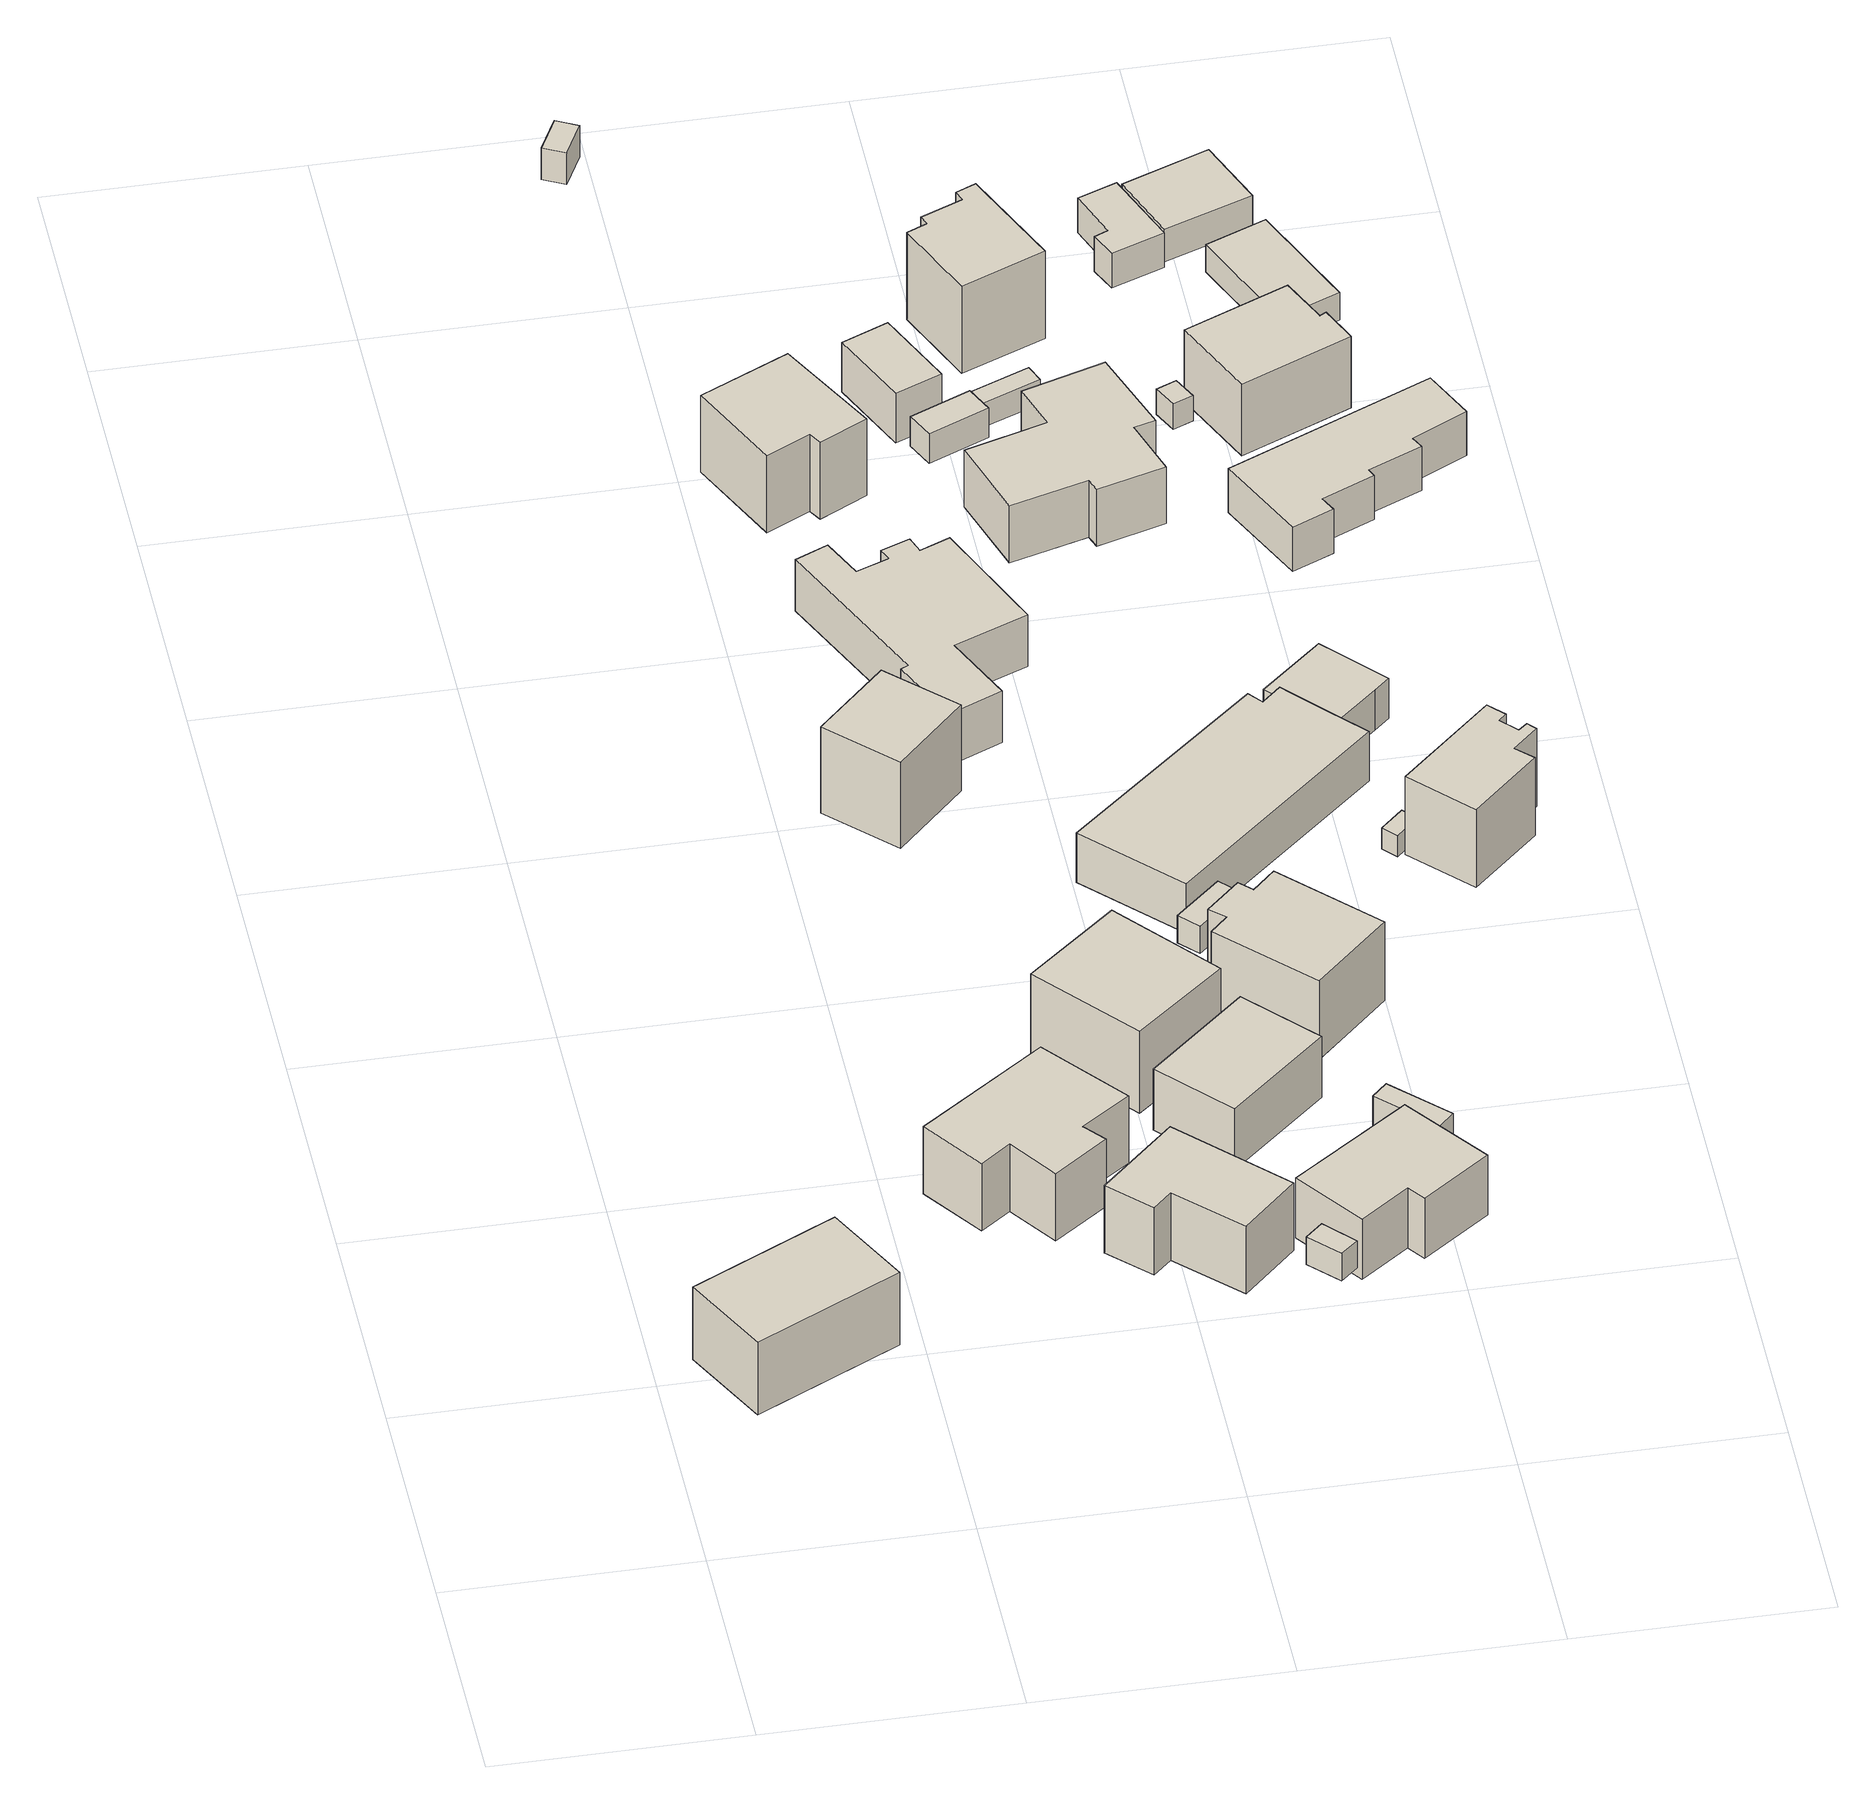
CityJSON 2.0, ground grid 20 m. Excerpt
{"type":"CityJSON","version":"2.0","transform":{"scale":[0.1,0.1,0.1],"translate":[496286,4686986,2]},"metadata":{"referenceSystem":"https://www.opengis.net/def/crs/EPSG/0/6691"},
"CityObjects":{
"building1":{"type":"Building","attributes":{"usage":"411","yearOfConstruction":1996,"measuredHeight":8.5,"storeysAboveGround":1,"storeysBelowGround":9999,"BuildingDetailAttribute.siteArea":225,"BuildingDetailAttribute.totalFloorArea":83,"BuildingDetailAttribute.buildingFootprintArea":83,"BuildingDetailAttribute.buildingRoofEdgeArea":102,"BuildingDetailAttribute.buildingStructureOrgType":"1","BuildingDetailAttribute.fireproofStructureType":"1003","BuildingDetailAttribute.urbanPlanType":"21","BuildingDetailAttribute.areaClassificationType":"22","BuildingDetailAttribute.districtsAndZonesType":"5","BuildingDetailAttribute.landUseType":"261","BuildingDetailAttribute.buildingCoverageRate":37,"BuildingDetailAttribute.floorAreaRate":37,"BuildingDetailAttribute.specifiedBuildingCoverageRate":60,"BuildingDetailAttribute.specifiedFloorAreaRate":200,"BuildingDetailAttribute.surveyYear":2018,"LandSlideRiskAttribute.description":"1","LandSlideRiskAttribute.areaType":"1","BuildingIDAttribute.prefecture":"01","BuildingIDAttribute.city":"01205","RealEstateIDAttribute.realEstateIDOfBuilding":"4302001106729-0000","RealEstateIDAttribute.numberOfRealEstateIDOfLand":1,"RealEstateIDAttribute.realEstateIDOfLand":"4302001104382-0000","RealEstateIDAttribute.matchingScore":97},"geometry":[{"type":"Solid","lod":"1","boundaries":[[[[0,1,2,3]],[[2,4,5,3]],[[1,6,4,2]],[[0,7,6,1]],[[3,5,7,0]],[[4,6,7,5]]]]}]},
"building2":{"type":"Building","attributes":{"usage":"411","yearOfConstruction":1963,"measuredHeight":7.9,"storeysAboveGround":2,"storeysBelowGround":9999,"BuildingDetailAttribute.siteArea":407,"BuildingDetailAttribute.totalFloorArea":209,"BuildingDetailAttribute.buildingFootprintArea":113,"BuildingDetailAttribute.buildingRoofEdgeArea":111,"BuildingDetailAttribute.buildingStructureOrgType":"1","BuildingDetailAttribute.fireproofStructureType":"1003","BuildingDetailAttribute.urbanPlanType":"21","BuildingDetailAttribute.areaClassificationType":"22","BuildingDetailAttribute.districtsAndZonesType":"5","BuildingDetailAttribute.landUseType":"261","BuildingDetailAttribute.buildingCoverageRate":28,"BuildingDetailAttribute.floorAreaRate":51,"BuildingDetailAttribute.specifiedBuildingCoverageRate":60,"BuildingDetailAttribute.specifiedFloorAreaRate":200,"BuildingDetailAttribute.surveyYear":2018,"TsunamiRiskAttribute.description":"1","TsunamiRiskAttribute.rank":"1","TsunamiRiskAttribute.depth":0.13,"LandSlideRiskAttribute.description":"1","LandSlideRiskAttribute.areaType":"2","BuildingIDAttribute.prefecture":"01","BuildingIDAttribute.city":"01205"},"geometry":[{"type":"Solid","lod":"1","boundaries":[[[[8,9,10,11,12,13,14,15]],[[14,16,17,15]],[[13,18,16,14]],[[12,19,18,13]],[[11,20,19,12]],[[10,21,20,11]],[[9,22,21,10]],[[8,23,22,9]],[[15,17,23,8]],[[16,18,19,20,21,22,23,17]]]]}]},
"building3":{"type":"Building","attributes":{"usage":"461","yearOfConstruction":"0001","measuredHeight":-9999,"storeysAboveGround":9999,"storeysBelowGround":9999,"BuildingDetailAttribute.siteArea":-9999,"BuildingDetailAttribute.totalFloorArea":-9999,"BuildingDetailAttribute.buildingFootprintArea":-9999,"BuildingDetailAttribute.buildingRoofEdgeArea":-9999,"BuildingDetailAttribute.buildingStructureOrgType":"9","BuildingDetailAttribute.fireproofStructureType":"1011","BuildingDetailAttribute.urbanPlanType":"21","BuildingDetailAttribute.areaClassificationType":"22","BuildingDetailAttribute.districtsAndZonesType":"99","BuildingDetailAttribute.landUseType":"231","BuildingDetailAttribute.buildingCoverageRate":-9999,"BuildingDetailAttribute.floorAreaRate":-9999,"BuildingDetailAttribute.specifiedBuildingCoverageRate":-9999,"BuildingDetailAttribute.specifiedFloorAreaRate":-9999,"BuildingDetailAttribute.surveyYear":2018,"TsunamiRiskAttribute.description":"1","TsunamiRiskAttribute.rank":"1","TsunamiRiskAttribute.depth":0.13,"LandSlideRiskAttribute.description":"1","LandSlideRiskAttribute.areaType":"1","BuildingIDAttribute.prefecture":"01","BuildingIDAttribute.city":"01205"},"geometry":[{"type":"Solid","lod":"1","boundaries":[[[[24,25,26,27]],[[26,28,29,27]],[[25,30,28,26]],[[24,31,30,25]],[[27,29,31,24]],[[28,30,31,29]]]]}]},
"building4":{"type":"Building","attributes":{"usage":"411","yearOfConstruction":1968,"measuredHeight":7.7,"storeysAboveGround":2,"storeysBelowGround":9999,"BuildingDetailAttribute.siteArea":283,"BuildingDetailAttribute.totalFloorArea":126,"BuildingDetailAttribute.buildingFootprintArea":83,"BuildingDetailAttribute.buildingRoofEdgeArea":76.4,"BuildingDetailAttribute.buildingStructureOrgType":"2","BuildingDetailAttribute.fireproofStructureType":"1002","BuildingDetailAttribute.urbanPlanType":"21","BuildingDetailAttribute.areaClassificationType":"22","BuildingDetailAttribute.districtsAndZonesType":"5","BuildingDetailAttribute.landUseType":"261","BuildingDetailAttribute.buildingCoverageRate":29,"BuildingDetailAttribute.floorAreaRate":45,"BuildingDetailAttribute.specifiedBuildingCoverageRate":60,"BuildingDetailAttribute.specifiedFloorAreaRate":200,"BuildingDetailAttribute.surveyYear":2018,"TsunamiRiskAttribute.description":"1","TsunamiRiskAttribute.rank":"1","TsunamiRiskAttribute.depth":0.23,"BuildingIDAttribute.prefecture":"01","BuildingIDAttribute.city":"01205","RealEstateIDAttribute.realEstateIDOfBuilding":"4302000074288-0000","RealEstateIDAttribute.numberOfRealEstateIDOfLand":1,"RealEstateIDAttribute.realEstateIDOfLand":"4302000085818-0000","RealEstateIDAttribute.matchingScore":92},"geometry":[{"type":"Solid","lod":"1","boundaries":[[[[32,33,34,35,36,37]],[[36,38,39,37]],[[35,40,38,36]],[[34,41,40,35]],[[33,42,41,34]],[[32,43,42,33]],[[37,39,43,32]],[[38,40,41,42,43,39]]]]}]},
"building5":{"type":"Building","attributes":{"usage":"431","yearOfConstruction":1990,"measuredHeight":8.7,"storeysAboveGround":2,"storeysBelowGround":9999,"BuildingDetailAttribute.siteArea":1728,"BuildingDetailAttribute.totalFloorArea":113,"BuildingDetailAttribute.buildingFootprintArea":58,"BuildingDetailAttribute.buildingRoofEdgeArea":55.1,"BuildingDetailAttribute.buildingStructureOrgType":"1","BuildingDetailAttribute.fireproofStructureType":"1003","BuildingDetailAttribute.urbanPlanType":"21","BuildingDetailAttribute.areaClassificationType":"22","BuildingDetailAttribute.districtsAndZonesType":"5","BuildingDetailAttribute.landUseType":"261","BuildingDetailAttribute.buildingCoverageRate":3,"BuildingDetailAttribute.floorAreaRate":7,"BuildingDetailAttribute.specifiedBuildingCoverageRate":60,"BuildingDetailAttribute.specifiedFloorAreaRate":200,"BuildingDetailAttribute.surveyYear":2018,"TsunamiRiskAttribute.description":"1","TsunamiRiskAttribute.rank":"2","TsunamiRiskAttribute.depth":0.66,"LandSlideRiskAttribute.description":"1","LandSlideRiskAttribute.areaType":"1","BuildingIDAttribute.prefecture":"01","BuildingIDAttribute.city":"01205","RealEstateIDAttribute.realEstateIDOfBuilding":"4302000074306-0000","RealEstateIDAttribute.numberOfRealEstateIDOfLand":1,"RealEstateIDAttribute.realEstateIDOfLand":"4302000085848-0000","RealEstateIDAttribute.matchingScore":65},"geometry":[{"type":"Solid","lod":"1","boundaries":[[[[44,45,46,47]],[[46,48,49,47]],[[45,50,48,46]],[[44,51,50,45]],[[47,49,51,44]],[[48,50,51,49]]]]}]},
"building6":{"type":"Building","attributes":{"usage":"411","yearOfConstruction":1961,"measuredHeight":9.3,"storeysAboveGround":1,"storeysBelowGround":9999,"BuildingDetailAttribute.siteArea":210,"BuildingDetailAttribute.totalFloorArea":89,"BuildingDetailAttribute.buildingFootprintArea":89,"BuildingDetailAttribute.buildingRoofEdgeArea":94.9,"BuildingDetailAttribute.buildingStructureOrgType":"1","BuildingDetailAttribute.fireproofStructureType":"1003","BuildingDetailAttribute.urbanPlanType":"21","BuildingDetailAttribute.areaClassificationType":"22","BuildingDetailAttribute.districtsAndZonesType":"5","BuildingDetailAttribute.landUseType":"261","BuildingDetailAttribute.buildingCoverageRate":42,"BuildingDetailAttribute.floorAreaRate":42,"BuildingDetailAttribute.specifiedBuildingCoverageRate":60,"BuildingDetailAttribute.specifiedFloorAreaRate":200,"BuildingDetailAttribute.surveyYear":2018,"TsunamiRiskAttribute.description":"1","TsunamiRiskAttribute.rank":"1","TsunamiRiskAttribute.depth":0.13,"LandSlideRiskAttribute.description":"1","LandSlideRiskAttribute.areaType":"1","BuildingIDAttribute.prefecture":"01","BuildingIDAttribute.city":"01205"},"geometry":[{"type":"Solid","lod":"1","boundaries":[[[[52,53,54,55]],[[54,56,57,55]],[[53,58,56,54]],[[52,59,58,53]],[[55,57,59,52]],[[56,58,59,57]]]]}]},
"building7":{"type":"Building","attributes":{"usage":"461","yearOfConstruction":"0001","measuredHeight":2.8,"storeysAboveGround":9999,"storeysBelowGround":9999,"BuildingDetailAttribute.siteArea":-9999,"BuildingDetailAttribute.totalFloorArea":-9999,"BuildingDetailAttribute.buildingFootprintArea":-9999,"BuildingDetailAttribute.buildingRoofEdgeArea":-9999,"BuildingDetailAttribute.buildingStructureOrgType":"9","BuildingDetailAttribute.fireproofStructureType":"1011","BuildingDetailAttribute.urbanPlanType":"21","BuildingDetailAttribute.areaClassificationType":"22","BuildingDetailAttribute.districtsAndZonesType":"99","BuildingDetailAttribute.landUseType":"231","BuildingDetailAttribute.buildingCoverageRate":-9999,"BuildingDetailAttribute.floorAreaRate":-9999,"BuildingDetailAttribute.specifiedBuildingCoverageRate":-9999,"BuildingDetailAttribute.specifiedFloorAreaRate":-9999,"BuildingDetailAttribute.surveyYear":2018,"TsunamiRiskAttribute.description":"1","TsunamiRiskAttribute.rank":"1","TsunamiRiskAttribute.depth":0.41,"BuildingIDAttribute.prefecture":"01","BuildingIDAttribute.city":"01205"},"geometry":[{"type":"Solid","lod":"1","boundaries":[[[[60,61,62,63]],[[62,64,65,63]],[[61,66,64,62]],[[60,67,66,61]],[[63,65,67,60]],[[64,66,67,65]]]]}]},
"building8":{"type":"Building","attributes":{"usage":"411","yearOfConstruction":1971,"measuredHeight":6.3,"storeysAboveGround":2,"storeysBelowGround":9999,"BuildingDetailAttribute.siteArea":208,"BuildingDetailAttribute.totalFloorArea":156,"BuildingDetailAttribute.buildingFootprintArea":103,"BuildingDetailAttribute.buildingRoofEdgeArea":76.4,"BuildingDetailAttribute.buildingStructureOrgType":"1","BuildingDetailAttribute.fireproofStructureType":"1003","BuildingDetailAttribute.urbanPlanType":"21","BuildingDetailAttribute.areaClassificationType":"22","BuildingDetailAttribute.districtsAndZonesType":"5","BuildingDetailAttribute.landUseType":"261","BuildingDetailAttribute.buildingCoverageRate":50,"BuildingDetailAttribute.floorAreaRate":75,"BuildingDetailAttribute.specifiedBuildingCoverageRate":60,"BuildingDetailAttribute.specifiedFloorAreaRate":200,"BuildingDetailAttribute.surveyYear":2018,"TsunamiRiskAttribute.description":"1","TsunamiRiskAttribute.rank":"1","TsunamiRiskAttribute.depth":0.47,"LandSlideRiskAttribute.description":"1","LandSlideRiskAttribute.areaType":"1","BuildingIDAttribute.prefecture":"01","BuildingIDAttribute.city":"01205"},"geometry":[{"type":"Solid","lod":"1","boundaries":[[[[68,69,70,71]],[[70,72,73,71]],[[69,74,72,70]],[[68,75,74,69]],[[71,73,75,68]],[[72,74,75,73]]]]}]},
"building9":{"type":"Building","attributes":{"usage":"411","yearOfConstruction":1958,"measuredHeight":6.8,"storeysAboveGround":2,"storeysBelowGround":9999,"BuildingDetailAttribute.siteArea":335,"BuildingDetailAttribute.totalFloorArea":167,"BuildingDetailAttribute.buildingFootprintArea":140,"BuildingDetailAttribute.buildingRoofEdgeArea":126.7,"BuildingDetailAttribute.buildingStructureOrgType":"1","BuildingDetailAttribute.fireproofStructureType":"1003","BuildingDetailAttribute.urbanPlanType":"21","BuildingDetailAttribute.areaClassificationType":"22","BuildingDetailAttribute.districtsAndZonesType":"5","BuildingDetailAttribute.landUseType":"261","BuildingDetailAttribute.buildingCoverageRate":42,"BuildingDetailAttribute.floorAreaRate":50,"BuildingDetailAttribute.specifiedBuildingCoverageRate":60,"BuildingDetailAttribute.specifiedFloorAreaRate":200,"BuildingDetailAttribute.surveyYear":2018,"TsunamiRiskAttribute.description":"1","TsunamiRiskAttribute.rank":"2","TsunamiRiskAttribute.depth":1.62,"LandSlideRiskAttribute.description":"1","LandSlideRiskAttribute.areaType":"1","BuildingIDAttribute.prefecture":"01","BuildingIDAttribute.city":"01205","RealEstateIDAttribute.realEstateIDOfBuilding":"4302000074275-0000","RealEstateIDAttribute.numberOfRealEstateIDOfLand":1,"RealEstateIDAttribute.realEstateIDOfLand":"4302000085774-0000","RealEstateIDAttribute.matchingScore":94},"geometry":[{"type":"Solid","lod":"1","boundaries":[[[[76,77,78,79,80,81,82,83,84,85,86,87,88,89]],[[88,90,91,89]],[[87,92,90,88]],[[86,93,92,87]],[[85,94,93,86]],[[84,95,94,85]],[[83,96,95,84]],[[82,97,96,83]],[[81,98,97,82]],[[80,99,98,81]],[[79,100,99,80]],[[78,101,100,79]],[[77,102,101,78]],[[76,103,102,77]],[[89,91,103,76]],[[90,92,93,94,95,96,97,98,99,100,101,102,103,91]]]]}]},
"building10":{"type":"Building","attributes":{"usage":"411","yearOfConstruction":1950,"measuredHeight":7.7,"storeysAboveGround":2,"storeysBelowGround":9999,"BuildingDetailAttribute.siteArea":374,"BuildingDetailAttribute.totalFloorArea":124,"BuildingDetailAttribute.buildingFootprintArea":74,"BuildingDetailAttribute.buildingRoofEdgeArea":71.8,"BuildingDetailAttribute.buildingStructureOrgType":"1","BuildingDetailAttribute.fireproofStructureType":"1003","BuildingDetailAttribute.urbanPlanType":"21","BuildingDetailAttribute.areaClassificationType":"22","BuildingDetailAttribute.districtsAndZonesType":"5","BuildingDetailAttribute.landUseType":"261","BuildingDetailAttribute.buildingCoverageRate":20,"BuildingDetailAttribute.floorAreaRate":33,"BuildingDetailAttribute.specifiedBuildingCoverageRate":60,"BuildingDetailAttribute.specifiedFloorAreaRate":200,"BuildingDetailAttribute.surveyYear":2018,"TsunamiRiskAttribute.description":"1","TsunamiRiskAttribute.rank":"2","TsunamiRiskAttribute.depth":1.94,"LandSlideRiskAttribute.description":"1","LandSlideRiskAttribute.areaType":"2","BuildingIDAttribute.prefecture":"01","BuildingIDAttribute.city":"01205"},"geometry":[{"type":"Solid","lod":"1","boundaries":[[[[104,105,106,107,108,109]],[[108,110,111,109]],[[107,112,110,108]],[[106,113,112,107]],[[105,114,113,106]],[[104,115,114,105]],[[109,111,115,104]],[[110,112,113,114,115,111]]]]}]},
"building11":{"type":"Building","attributes":{"usage":"461","yearOfConstruction":"0001","measuredHeight":3.2,"storeysAboveGround":9999,"storeysBelowGround":9999,"BuildingDetailAttribute.siteArea":-9999,"BuildingDetailAttribute.totalFloorArea":-9999,"BuildingDetailAttribute.buildingFootprintArea":-9999,"BuildingDetailAttribute.buildingRoofEdgeArea":-9999,"BuildingDetailAttribute.buildingStructureOrgType":"9","BuildingDetailAttribute.fireproofStructureType":"1011","BuildingDetailAttribute.urbanPlanType":"21","BuildingDetailAttribute.areaClassificationType":"22","BuildingDetailAttribute.districtsAndZonesType":"99","BuildingDetailAttribute.landUseType":"231","BuildingDetailAttribute.buildingCoverageRate":-9999,"BuildingDetailAttribute.floorAreaRate":-9999,"BuildingDetailAttribute.specifiedBuildingCoverageRate":-9999,"BuildingDetailAttribute.specifiedFloorAreaRate":-9999,"BuildingDetailAttribute.surveyYear":2018,"LandSlideRiskAttribute.description":"1","LandSlideRiskAttribute.areaType":"2","BuildingIDAttribute.prefecture":"01","BuildingIDAttribute.city":"01205"},"geometry":[{"type":"Solid","lod":"1","boundaries":[[[[116,117,118,119]],[[118,120,121,119]],[[117,122,120,118]],[[116,123,122,117]],[[119,121,123,116]],[[120,122,123,121]]]]}]},
"building12":{"type":"Building","attributes":{"usage":"411","yearOfConstruction":1966,"measuredHeight":8.7,"storeysAboveGround":1,"storeysBelowGround":9999,"BuildingDetailAttribute.siteArea":308,"BuildingDetailAttribute.totalFloorArea":83,"BuildingDetailAttribute.buildingFootprintArea":83,"BuildingDetailAttribute.buildingRoofEdgeArea":88.2,"BuildingDetailAttribute.buildingStructureOrgType":"1","BuildingDetailAttribute.fireproofStructureType":"1003","BuildingDetailAttribute.urbanPlanType":"21","BuildingDetailAttribute.areaClassificationType":"22","BuildingDetailAttribute.districtsAndZonesType":"5","BuildingDetailAttribute.landUseType":"261","BuildingDetailAttribute.buildingCoverageRate":27,"BuildingDetailAttribute.floorAreaRate":27,"BuildingDetailAttribute.specifiedBuildingCoverageRate":60,"BuildingDetailAttribute.specifiedFloorAreaRate":200,"BuildingDetailAttribute.surveyYear":2018,"TsunamiRiskAttribute.description":"1","TsunamiRiskAttribute.rank":"2","TsunamiRiskAttribute.depth":0.53,"BuildingIDAttribute.prefecture":"01","BuildingIDAttribute.city":"01205","RealEstateIDAttribute.realEstateIDOfBuilding":"4302000074287-0000","RealEstateIDAttribute.numberOfRealEstateIDOfLand":1,"RealEstateIDAttribute.realEstateIDOfLand":"4302000085814-0000","RealEstateIDAttribute.matchingScore":91},"geometry":[{"type":"Solid","lod":"1","boundaries":[[[[124,125,126,127,128,129]],[[128,130,131,129]],[[127,132,130,128]],[[126,133,132,127]],[[125,134,133,126]],[[124,135,134,125]],[[129,131,135,124]],[[130,132,133,134,135,131]]]]}]},
"building13":{"type":"Building","attributes":{"usage":"461","yearOfConstruction":"0001","measuredHeight":2.9,"storeysAboveGround":9999,"storeysBelowGround":9999,"BuildingDetailAttribute.siteArea":-9999,"BuildingDetailAttribute.totalFloorArea":-9999,"BuildingDetailAttribute.buildingFootprintArea":-9999,"BuildingDetailAttribute.buildingRoofEdgeArea":-9999,"BuildingDetailAttribute.buildingStructureOrgType":"9","BuildingDetailAttribute.fireproofStructureType":"1011","BuildingDetailAttribute.urbanPlanType":"21","BuildingDetailAttribute.areaClassificationType":"22","BuildingDetailAttribute.districtsAndZonesType":"99","BuildingDetailAttribute.landUseType":"231","BuildingDetailAttribute.buildingCoverageRate":-9999,"BuildingDetailAttribute.floorAreaRate":-9999,"BuildingDetailAttribute.specifiedBuildingCoverageRate":-9999,"BuildingDetailAttribute.specifiedFloorAreaRate":-9999,"BuildingDetailAttribute.surveyYear":2018,"TsunamiRiskAttribute.description":"1","TsunamiRiskAttribute.rank":"2","TsunamiRiskAttribute.depth":2.35,"LandSlideRiskAttribute.description":"1","LandSlideRiskAttribute.areaType":"1","BuildingIDAttribute.prefecture":"01","BuildingIDAttribute.city":"01205"},"geometry":[{"type":"Solid","lod":"1","boundaries":[[[[136,137,138,139]],[[138,140,141,139]],[[137,142,140,138]],[[136,143,142,137]],[[139,141,143,136]],[[140,142,143,141]]]]}]},
"building14":{"type":"Building","attributes":{"usage":"461","yearOfConstruction":"0001","measuredHeight":4.7,"storeysAboveGround":9999,"storeysBelowGround":9999,"BuildingDetailAttribute.siteArea":-9999,"BuildingDetailAttribute.totalFloorArea":-9999,"BuildingDetailAttribute.buildingFootprintArea":-9999,"BuildingDetailAttribute.buildingRoofEdgeArea":-9999,"BuildingDetailAttribute.buildingStructureOrgType":"9","BuildingDetailAttribute.fireproofStructureType":"1011","BuildingDetailAttribute.urbanPlanType":"21","BuildingDetailAttribute.areaClassificationType":"22","BuildingDetailAttribute.districtsAndZonesType":"99","BuildingDetailAttribute.landUseType":"231","BuildingDetailAttribute.buildingCoverageRate":-9999,"BuildingDetailAttribute.floorAreaRate":-9999,"BuildingDetailAttribute.specifiedBuildingCoverageRate":-9999,"BuildingDetailAttribute.specifiedFloorAreaRate":-9999,"BuildingDetailAttribute.surveyYear":2018,"TsunamiRiskAttribute.description":"1","TsunamiRiskAttribute.rank":"2","TsunamiRiskAttribute.depth":1.75,"BuildingIDAttribute.prefecture":"01","BuildingIDAttribute.city":"01205"},"geometry":[{"type":"Solid","lod":"1","boundaries":[[[[144,145,146,147]],[[146,148,149,147]],[[145,150,148,146]],[[144,151,150,145]],[[147,149,151,144]],[[148,150,151,149]]]]}]},
"building15":{"type":"Building","attributes":{"usage":"411","yearOfConstruction":1993,"measuredHeight":8.5,"storeysAboveGround":2,"storeysBelowGround":9999,"BuildingDetailAttribute.siteArea":188,"BuildingDetailAttribute.totalFloorArea":114,"BuildingDetailAttribute.buildingFootprintArea":70,"BuildingDetailAttribute.buildingRoofEdgeArea":85.4,"BuildingDetailAttribute.buildingStructureOrgType":"1","BuildingDetailAttribute.fireproofStructureType":"1003","BuildingDetailAttribute.urbanPlanType":"21","BuildingDetailAttribute.areaClassificationType":"22","BuildingDetailAttribute.districtsAndZonesType":"5","BuildingDetailAttribute.landUseType":"261","BuildingDetailAttribute.buildingCoverageRate":37,"BuildingDetailAttribute.floorAreaRate":61,"BuildingDetailAttribute.specifiedBuildingCoverageRate":60,"BuildingDetailAttribute.specifiedFloorAreaRate":200,"BuildingDetailAttribute.surveyYear":2018,"TsunamiRiskAttribute.description":"1","TsunamiRiskAttribute.rank":"2","TsunamiRiskAttribute.depth":2.29,"BuildingIDAttribute.prefecture":"01","BuildingIDAttribute.city":"01205","RealEstateIDAttribute.realEstateIDOfBuilding":"4302000165075-0000","RealEstateIDAttribute.numberOfRealEstateIDOfLand":1,"RealEstateIDAttribute.realEstateIDOfLand":"4302000085573-0000","RealEstateIDAttribute.matchingScore":96},"geometry":[{"type":"Solid","lod":"1","boundaries":[[[[152,153,154,155,156,157,158,159]],[[158,160,161,159]],[[157,162,160,158]],[[156,163,162,157]],[[155,164,163,156]],[[154,165,164,155]],[[153,166,165,154]],[[152,167,166,153]],[[159,161,167,152]],[[160,162,163,164,165,166,167,161]]]]}]},
"building16":{"type":"Building","attributes":{"usage":"411","yearOfConstruction":1987,"measuredHeight":7.7,"storeysAboveGround":2,"storeysBelowGround":9999,"BuildingDetailAttribute.siteArea":414,"BuildingDetailAttribute.totalFloorArea":181,"BuildingDetailAttribute.buildingFootprintArea":163,"BuildingDetailAttribute.buildingRoofEdgeArea":201.9,"BuildingDetailAttribute.buildingStructureOrgType":"1","BuildingDetailAttribute.fireproofStructureType":"1003","BuildingDetailAttribute.urbanPlanType":"21","BuildingDetailAttribute.areaClassificationType":"22","BuildingDetailAttribute.districtsAndZonesType":"5","BuildingDetailAttribute.landUseType":"261","BuildingDetailAttribute.buildingCoverageRate":39,"BuildingDetailAttribute.floorAreaRate":44,"BuildingDetailAttribute.specifiedBuildingCoverageRate":60,"BuildingDetailAttribute.specifiedFloorAreaRate":200,"BuildingDetailAttribute.surveyYear":2018,"TsunamiRiskAttribute.description":"1","TsunamiRiskAttribute.rank":"2","TsunamiRiskAttribute.depth":2.79,"LandSlideRiskAttribute.description":"1","LandSlideRiskAttribute.areaType":"1","BuildingIDAttribute.prefecture":"01","BuildingIDAttribute.city":"01205","RealEstateIDAttribute.realEstateIDOfBuilding":"4302000074129-0000","RealEstateIDAttribute.numberOfRealEstateIDOfLand":2,"RealEstateIDAttribute.realEstateIDOfLand":"4302000085572-0000","RealEstateIDAttribute.matchingScore":92},"geometry":[{"type":"Solid","lod":"1","boundaries":[[[[168,169,170,171,172,173,174]],[[173,175,176,174]],[[172,177,175,173]],[[171,178,177,172]],[[170,179,178,171]],[[169,180,179,170]],[[168,181,180,169]],[[174,176,181,168]],[[175,177,178,179,180,181,176]]]]}]},
"building17":{"type":"Building","attributes":{"usage":"411","yearOfConstruction":2014,"measuredHeight":5.2,"storeysAboveGround":1,"storeysBelowGround":9999,"BuildingDetailAttribute.siteArea":-9999,"BuildingDetailAttribute.totalFloorArea":28,"BuildingDetailAttribute.buildingFootprintArea":28,"BuildingDetailAttribute.buildingRoofEdgeArea":28.6,"BuildingDetailAttribute.buildingStructureOrgType":"1","BuildingDetailAttribute.fireproofStructureType":"1003","BuildingDetailAttribute.urbanPlanType":"21","BuildingDetailAttribute.areaClassificationType":"22","BuildingDetailAttribute.districtsAndZonesType":"5","BuildingDetailAttribute.landUseType":"261","BuildingDetailAttribute.buildingCoverageRate":-9999,"BuildingDetailAttribute.floorAreaRate":-9999,"BuildingDetailAttribute.specifiedBuildingCoverageRate":60,"BuildingDetailAttribute.specifiedFloorAreaRate":200,"BuildingDetailAttribute.surveyYear":2018,"TsunamiRiskAttribute.description":"1","TsunamiRiskAttribute.rank":"2","TsunamiRiskAttribute.depth":2.27,"LandSlideRiskAttribute.description":"1","LandSlideRiskAttribute.areaType":"1","BuildingIDAttribute.prefecture":"01","BuildingIDAttribute.city":"01205"},"geometry":[{"type":"Solid","lod":"1","boundaries":[[[[182,183,184,185]],[[184,186,187,185]],[[183,188,186,184]],[[182,189,188,183]],[[185,187,189,182]],[[186,188,189,187]]]]}]},
"building18":{"type":"Building","attributes":{"usage":"461","yearOfConstruction":"0001","measuredHeight":3.1,"storeysAboveGround":9999,"storeysBelowGround":9999,"BuildingDetailAttribute.siteArea":-9999,"BuildingDetailAttribute.totalFloorArea":-9999,"BuildingDetailAttribute.buildingFootprintArea":-9999,"BuildingDetailAttribute.buildingRoofEdgeArea":-9999,"BuildingDetailAttribute.buildingStructureOrgType":"9","BuildingDetailAttribute.fireproofStructureType":"1011","BuildingDetailAttribute.urbanPlanType":"21","BuildingDetailAttribute.areaClassificationType":"22","BuildingDetailAttribute.districtsAndZonesType":"99","BuildingDetailAttribute.landUseType":"231","BuildingDetailAttribute.buildingCoverageRate":-9999,"BuildingDetailAttribute.floorAreaRate":-9999,"BuildingDetailAttribute.specifiedBuildingCoverageRate":-9999,"BuildingDetailAttribute.specifiedFloorAreaRate":-9999,"BuildingDetailAttribute.surveyYear":2018,"TsunamiRiskAttribute.description":"1","TsunamiRiskAttribute.rank":"2","TsunamiRiskAttribute.depth":2.08,"LandSlideRiskAttribute.description":"1","LandSlideRiskAttribute.areaType":"1","BuildingIDAttribute.prefecture":"01","BuildingIDAttribute.city":"01205"},"geometry":[{"type":"Solid","lod":"1","boundaries":[[[[190,191,192,193]],[[192,194,195,193]],[[191,196,194,192]],[[190,197,196,191]],[[193,195,197,190]],[[194,196,197,195]]]]}]},
"building19":{"type":"Building","attributes":{"usage":"411","yearOfConstruction":1926,"measuredHeight":6.4,"storeysAboveGround":1,"storeysBelowGround":9999,"BuildingDetailAttribute.siteArea":585,"BuildingDetailAttribute.totalFloorArea":63,"BuildingDetailAttribute.buildingFootprintArea":63,"BuildingDetailAttribute.buildingRoofEdgeArea":129,"BuildingDetailAttribute.buildingStructureOrgType":"1","BuildingDetailAttribute.fireproofStructureType":"1003","BuildingDetailAttribute.urbanPlanType":"21","BuildingDetailAttribute.areaClassificationType":"22","BuildingDetailAttribute.districtsAndZonesType":"5","BuildingDetailAttribute.landUseType":"261","BuildingDetailAttribute.buildingCoverageRate":11,"BuildingDetailAttribute.floorAreaRate":11,"BuildingDetailAttribute.specifiedBuildingCoverageRate":60,"BuildingDetailAttribute.specifiedFloorAreaRate":200,"BuildingDetailAttribute.surveyYear":2018,"TsunamiRiskAttribute.description":"1","TsunamiRiskAttribute.rank":"2","TsunamiRiskAttribute.depth":2.47,"LandSlideRiskAttribute.description":"1","LandSlideRiskAttribute.areaType":"1","BuildingIDAttribute.prefecture":"01","BuildingIDAttribute.city":"01205"},"geometry":[{"type":"Solid","lod":"1","boundaries":[[[[198,199,200,201,202,203,204,205,206,207]],[[206,208,209,207]],[[205,210,208,206]],[[204,211,210,205]],[[203,212,211,204]],[[202,213,212,203]],[[201,214,213,202]],[[200,215,214,201]],[[199,216,215,200]],[[198,217,216,199]],[[207,209,217,198]],[[208,210,211,212,213,214,215,216,217,209]]]]}]},
"building20":{"type":"Building","attributes":{"usage":"461","yearOfConstruction":"0001","measuredHeight":2.8,"storeysAboveGround":9999,"storeysBelowGround":9999,"BuildingDetailAttribute.siteArea":-9999,"BuildingDetailAttribute.totalFloorArea":-9999,"BuildingDetailAttribute.buildingFootprintArea":-9999,"BuildingDetailAttribute.buildingRoofEdgeArea":-9999,"BuildingDetailAttribute.buildingStructureOrgType":"9","BuildingDetailAttribute.fireproofStructureType":"1011","BuildingDetailAttribute.urbanPlanType":"21","BuildingDetailAttribute.areaClassificationType":"22","BuildingDetailAttribute.districtsAndZonesType":"99","BuildingDetailAttribute.landUseType":"231","BuildingDetailAttribute.buildingCoverageRate":-9999,"BuildingDetailAttribute.floorAreaRate":-9999,"BuildingDetailAttribute.specifiedBuildingCoverageRate":-9999,"BuildingDetailAttribute.specifiedFloorAreaRate":-9999,"BuildingDetailAttribute.surveyYear":2018,"TsunamiRiskAttribute.description":"1","TsunamiRiskAttribute.rank":"2","TsunamiRiskAttribute.depth":2.59,"LandSlideRiskAttribute.description":"1","LandSlideRiskAttribute.areaType":"1","BuildingIDAttribute.prefecture":"01","BuildingIDAttribute.city":"01205"},"geometry":[{"type":"Solid","lod":"1","boundaries":[[[[218,219,220,221]],[[220,222,223,221]],[[219,224,222,220]],[[218,225,224,219]],[[221,223,225,218]],[[222,224,225,223]]]]}]},
"building21":{"type":"Building","attributes":{"usage":"411","yearOfConstruction":2013,"measuredHeight":8.8,"storeysAboveGround":2,"storeysBelowGround":9999,"BuildingDetailAttribute.siteArea":268,"BuildingDetailAttribute.totalFloorArea":116,"BuildingDetailAttribute.buildingFootprintArea":62,"BuildingDetailAttribute.buildingRoofEdgeArea":59.9,"BuildingDetailAttribute.buildingStructureOrgType":"1","BuildingDetailAttribute.fireproofStructureType":"1003","BuildingDetailAttribute.urbanPlanType":"21","BuildingDetailAttribute.areaClassificationType":"22","BuildingDetailAttribute.districtsAndZonesType":"5","BuildingDetailAttribute.landUseType":"261","BuildingDetailAttribute.buildingCoverageRate":23,"BuildingDetailAttribute.floorAreaRate":43,"BuildingDetailAttribute.specifiedBuildingCoverageRate":60,"BuildingDetailAttribute.specifiedFloorAreaRate":200,"BuildingDetailAttribute.surveyYear":2018,"TsunamiRiskAttribute.description":"1","TsunamiRiskAttribute.rank":"2","TsunamiRiskAttribute.depth":2.4,"LandSlideRiskAttribute.description":"1","LandSlideRiskAttribute.areaType":"1","BuildingIDAttribute.prefecture":"01","BuildingIDAttribute.city":"01205","RealEstateIDAttribute.realEstateIDOfBuilding":"4302001155773-0000","RealEstateIDAttribute.numberOfRealEstateIDOfLand":1,"RealEstateIDAttribute.realEstateIDOfLand":"4302000085752-0000","RealEstateIDAttribute.matchingScore":91},"geometry":[{"type":"Solid","lod":"1","boundaries":[[[[226,227,228,229,230,231,232,233]],[[232,234,235,233]],[[231,236,234,232]],[[230,237,236,231]],[[229,238,237,230]],[[228,239,238,229]],[[227,240,239,228]],[[226,241,240,227]],[[233,235,241,226]],[[234,236,237,238,239,240,241,235]]]]}]},
"building22":{"type":"Building","attributes":{"usage":"461","yearOfConstruction":"0001","measuredHeight":-9999,"storeysAboveGround":9999,"storeysBelowGround":9999,"BuildingDetailAttribute.siteArea":-9999,"BuildingDetailAttribute.totalFloorArea":-9999,"BuildingDetailAttribute.buildingFootprintArea":-9999,"BuildingDetailAttribute.buildingRoofEdgeArea":-9999,"BuildingDetailAttribute.buildingStructureOrgType":"9","BuildingDetailAttribute.fireproofStructureType":"1011","BuildingDetailAttribute.urbanPlanType":"21","BuildingDetailAttribute.areaClassificationType":"22","BuildingDetailAttribute.districtsAndZonesType":"99","BuildingDetailAttribute.landUseType":"231","BuildingDetailAttribute.buildingCoverageRate":-9999,"BuildingDetailAttribute.floorAreaRate":-9999,"BuildingDetailAttribute.specifiedBuildingCoverageRate":-9999,"BuildingDetailAttribute.specifiedFloorAreaRate":-9999,"BuildingDetailAttribute.surveyYear":2018,"TsunamiRiskAttribute.description":"1","TsunamiRiskAttribute.rank":"2","TsunamiRiskAttribute.depth":2.9,"BuildingIDAttribute.prefecture":"01","BuildingIDAttribute.city":"01205"},"geometry":[{"type":"Solid","lod":"1","boundaries":[[[[242,243,244,245]],[[244,246,247,245]],[[243,248,246,244]],[[242,249,248,243]],[[245,247,249,242]],[[246,248,249,247]]]]}]},
"building23":{"type":"Building","attributes":{"usage":"411","yearOfConstruction":1987,"measuredHeight":4.1,"storeysAboveGround":1,"storeysBelowGround":9999,"BuildingDetailAttribute.siteArea":-9999,"BuildingDetailAttribute.totalFloorArea":55,"BuildingDetailAttribute.buildingFootprintArea":55,"BuildingDetailAttribute.buildingRoofEdgeArea":67,"BuildingDetailAttribute.buildingStructureOrgType":"1","BuildingDetailAttribute.fireproofStructureType":"1003","BuildingDetailAttribute.urbanPlanType":"21","BuildingDetailAttribute.areaClassificationType":"22","BuildingDetailAttribute.districtsAndZonesType":"5","BuildingDetailAttribute.landUseType":"261","BuildingDetailAttribute.buildingCoverageRate":-9999,"BuildingDetailAttribute.floorAreaRate":-9999,"BuildingDetailAttribute.specifiedBuildingCoverageRate":60,"BuildingDetailAttribute.specifiedFloorAreaRate":200,"BuildingDetailAttribute.surveyYear":2018,"TsunamiRiskAttribute.description":"1","TsunamiRiskAttribute.rank":"2","TsunamiRiskAttribute.depth":2.82,"BuildingIDAttribute.prefecture":"01","BuildingIDAttribute.city":"01205"},"geometry":[{"type":"Solid","lod":"1","boundaries":[[[[250,251,252,253,254,255]],[[254,256,257,255]],[[253,258,256,254]],[[252,259,258,253]],[[251,260,259,252]],[[250,261,260,251]],[[255,257,261,250]],[[256,258,259,260,261,257]]]]}]},
"building24":{"type":"Building","attributes":{"usage":"461","yearOfConstruction":"0001","measuredHeight":8.1,"storeysAboveGround":9999,"storeysBelowGround":9999,"BuildingDetailAttribute.siteArea":-9999,"BuildingDetailAttribute.totalFloorArea":-9999,"BuildingDetailAttribute.buildingFootprintArea":-9999,"BuildingDetailAttribute.buildingRoofEdgeArea":-9999,"BuildingDetailAttribute.buildingStructureOrgType":"9","BuildingDetailAttribute.fireproofStructureType":"1011","BuildingDetailAttribute.urbanPlanType":"21","BuildingDetailAttribute.areaClassificationType":"22","BuildingDetailAttribute.districtsAndZonesType":"99","BuildingDetailAttribute.landUseType":"231","BuildingDetailAttribute.buildingCoverageRate":-9999,"BuildingDetailAttribute.floorAreaRate":-9999,"BuildingDetailAttribute.specifiedBuildingCoverageRate":-9999,"BuildingDetailAttribute.specifiedFloorAreaRate":-9999,"BuildingDetailAttribute.surveyYear":2018,"TsunamiRiskAttribute.description":"1","TsunamiRiskAttribute.rank":"2","TsunamiRiskAttribute.depth":2.9,"BuildingIDAttribute.prefecture":"01","BuildingIDAttribute.city":"01205"},"geometry":[{"type":"Solid","lod":"1","boundaries":[[[[262,263,264,265,266,267,268,269,270,271]],[[270,272,273,271]],[[269,274,272,270]],[[268,275,274,269]],[[267,276,275,268]],[[266,277,276,267]],[[265,278,277,266]],[[264,279,278,265]],[[263,280,279,264]],[[262,281,280,263]],[[271,273,281,262]],[[272,274,275,276,277,278,279,280,281,273]]]]}]},
"building25":{"type":"Building","attributes":{"usage":"461","yearOfConstruction":"0001","measuredHeight":2.7,"storeysAboveGround":9999,"storeysBelowGround":9999,"BuildingDetailAttribute.siteArea":-9999,"BuildingDetailAttribute.totalFloorArea":-9999,"BuildingDetailAttribute.buildingFootprintArea":-9999,"BuildingDetailAttribute.buildingRoofEdgeArea":-9999,"BuildingDetailAttribute.buildingStructureOrgType":"9","BuildingDetailAttribute.fireproofStructureType":"1011","BuildingDetailAttribute.urbanPlanType":"21","BuildingDetailAttribute.areaClassificationType":"22","BuildingDetailAttribute.districtsAndZonesType":"99","BuildingDetailAttribute.landUseType":"231","BuildingDetailAttribute.buildingCoverageRate":-9999,"BuildingDetailAttribute.floorAreaRate":-9999,"BuildingDetailAttribute.specifiedBuildingCoverageRate":-9999,"BuildingDetailAttribute.specifiedFloorAreaRate":-9999,"BuildingDetailAttribute.surveyYear":2018,"TsunamiRiskAttribute.description":"1","TsunamiRiskAttribute.rank":"2","TsunamiRiskAttribute.depth":2.95,"BuildingIDAttribute.prefecture":"01","BuildingIDAttribute.city":"01205"},"geometry":[{"type":"Solid","lod":"1","boundaries":[[[[282,283,284,285]],[[284,286,287,285]],[[283,288,286,284]],[[282,289,288,283]],[[285,287,289,282]],[[286,288,289,287]]]]}]},
"building26":{"type":"Building","attributes":{"usage":"461","yearOfConstruction":"0001","measuredHeight":3.6,"storeysAboveGround":9999,"storeysBelowGround":9999,"BuildingDetailAttribute.siteArea":-9999,"BuildingDetailAttribute.totalFloorArea":-9999,"BuildingDetailAttribute.buildingFootprintArea":-9999,"BuildingDetailAttribute.buildingRoofEdgeArea":-9999,"BuildingDetailAttribute.buildingStructureOrgType":"9","BuildingDetailAttribute.fireproofStructureType":"1011","BuildingDetailAttribute.urbanPlanType":"21","BuildingDetailAttribute.areaClassificationType":"22","BuildingDetailAttribute.districtsAndZonesType":"99","BuildingDetailAttribute.landUseType":"231","BuildingDetailAttribute.buildingCoverageRate":-9999,"BuildingDetailAttribute.floorAreaRate":-9999,"BuildingDetailAttribute.specifiedBuildingCoverageRate":-9999,"BuildingDetailAttribute.specifiedFloorAreaRate":-9999,"BuildingDetailAttribute.surveyYear":2018,"TsunamiRiskAttribute.description":"1","TsunamiRiskAttribute.rank":"2","TsunamiRiskAttribute.depth":2.9,"LandSlideRiskAttribute.description":"1","LandSlideRiskAttribute.areaType":"1","BuildingIDAttribute.prefecture":"01","BuildingIDAttribute.city":"01205"},"geometry":[{"type":"Solid","lod":"1","boundaries":[[[[290,291,292,293,294,295]],[[294,296,297,295]],[[293,298,296,294]],[[292,299,298,293]],[[291,300,299,292]],[[290,301,300,291]],[[295,297,301,290]],[[296,298,299,300,301,297]]]]}]},
"building27":{"type":"Building","attributes":{"usage":"411","yearOfConstruction":2005,"measuredHeight":8.8,"storeysAboveGround":2,"storeysBelowGround":9999,"BuildingDetailAttribute.siteArea":198,"BuildingDetailAttribute.totalFloorArea":91,"BuildingDetailAttribute.buildingFootprintArea":60,"BuildingDetailAttribute.buildingRoofEdgeArea":68.6,"BuildingDetailAttribute.buildingStructureOrgType":"1","BuildingDetailAttribute.fireproofStructureType":"1003","BuildingDetailAttribute.urbanPlanType":"21","BuildingDetailAttribute.areaClassificationType":"22","BuildingDetailAttribute.districtsAndZonesType":"5","BuildingDetailAttribute.landUseType":"261","BuildingDetailAttribute.buildingCoverageRate":30,"BuildingDetailAttribute.floorAreaRate":46,"BuildingDetailAttribute.specifiedBuildingCoverageRate":60,"BuildingDetailAttribute.specifiedFloorAreaRate":200,"BuildingDetailAttribute.surveyYear":2018,"TsunamiRiskAttribute.description":"1","TsunamiRiskAttribute.rank":"3","TsunamiRiskAttribute.depth":3.26,"BuildingIDAttribute.prefecture":"01","BuildingIDAttribute.city":"01205","RealEstateIDAttribute.realEstateIDOfBuilding":"4302001136642-0000","RealEstateIDAttribute.numberOfRealEstateIDOfLand":1,"RealEstateIDAttribute.realEstateIDOfLand":"4302000085750-0000","RealEstateIDAttribute.matchingScore":96},"geometry":[{"type":"Solid","lod":"1","boundaries":[[[[302,303,304,305,306,307]],[[306,308,309,307]],[[305,310,308,306]],[[304,311,310,305]],[[303,312,311,304]],[[302,313,312,303]],[[307,309,313,302]],[[308,310,311,312,313,309]]]]}]},
"building28":{"type":"Building","attributes":{"usage":"411","yearOfConstruction":1965,"measuredHeight":7.2,"storeysAboveGround":2,"storeysBelowGround":9999,"BuildingDetailAttribute.siteArea":191,"BuildingDetailAttribute.totalFloorArea":47,"BuildingDetailAttribute.buildingFootprintArea":24,"BuildingDetailAttribute.buildingRoofEdgeArea":112.4,"BuildingDetailAttribute.buildingStructureOrgType":"1","BuildingDetailAttribute.fireproofStructureType":"1003","BuildingDetailAttribute.urbanPlanType":"21","BuildingDetailAttribute.areaClassificationType":"22","BuildingDetailAttribute.districtsAndZonesType":"5","BuildingDetailAttribute.landUseType":"261","BuildingDetailAttribute.buildingCoverageRate":13,"BuildingDetailAttribute.floorAreaRate":25,"BuildingDetailAttribute.specifiedBuildingCoverageRate":60,"BuildingDetailAttribute.specifiedFloorAreaRate":200,"BuildingDetailAttribute.surveyYear":2018,"TsunamiRiskAttribute.description":"1","TsunamiRiskAttribute.rank":"3","TsunamiRiskAttribute.depth":3.32,"BuildingIDAttribute.prefecture":"01","BuildingIDAttribute.city":"01205","RealEstateIDAttribute.realEstateIDOfBuilding":"4302000074259-0000","RealEstateIDAttribute.numberOfRealEstateIDOfLand":52,"RealEstateIDAttribute.realEstateIDOfLand":"4302000085739-0000","RealEstateIDAttribute.matchingScore":97},"geometry":[{"type":"Solid","lod":"1","boundaries":[[[[314,315,316,317,318,319,320,321,322,323]],[[322,324,325,323]],[[321,326,324,322]],[[320,327,326,321]],[[319,328,327,320]],[[318,329,328,319]],[[317,330,329,318]],[[316,331,330,317]],[[315,332,331,316]],[[314,333,332,315]],[[323,325,333,314]],[[324,326,327,328,329,330,331,332,333,325]]]]}]},
"building29":{"type":"Building","attributes":{"usage":"461","yearOfConstruction":"0001","measuredHeight":3.5,"storeysAboveGround":9999,"storeysBelowGround":9999,"BuildingDetailAttribute.siteArea":-9999,"BuildingDetailAttribute.totalFloorArea":-9999,"BuildingDetailAttribute.buildingFootprintArea":-9999,"BuildingDetailAttribute.buildingRoofEdgeArea":-9999,"BuildingDetailAttribute.buildingStructureOrgType":"9","BuildingDetailAttribute.fireproofStructureType":"1011","BuildingDetailAttribute.urbanPlanType":"21","BuildingDetailAttribute.areaClassificationType":"22","BuildingDetailAttribute.districtsAndZonesType":"99","BuildingDetailAttribute.landUseType":"231","BuildingDetailAttribute.buildingCoverageRate":-9999,"BuildingDetailAttribute.floorAreaRate":-9999,"BuildingDetailAttribute.specifiedBuildingCoverageRate":-9999,"BuildingDetailAttribute.specifiedFloorAreaRate":-9999,"BuildingDetailAttribute.surveyYear":2018,"TsunamiRiskAttribute.description":"1","TsunamiRiskAttribute.rank":"2","TsunamiRiskAttribute.depth":2.9,"BuildingIDAttribute.prefecture":"01","BuildingIDAttribute.city":"01205"},"geometry":[{"type":"Solid","lod":"1","boundaries":[[[[334,335,336,337]],[[336,338,339,337]],[[335,340,338,336]],[[334,341,340,335]],[[337,339,341,334]],[[338,340,341,339]]]]}]},
"building30":{"type":"Building","attributes":{"usage":"461","yearOfConstruction":"0001","measuredHeight":5.3,"storeysAboveGround":9999,"storeysBelowGround":9999,"BuildingDetailAttribute.siteArea":-9999,"BuildingDetailAttribute.totalFloorArea":-9999,"BuildingDetailAttribute.buildingFootprintArea":-9999,"BuildingDetailAttribute.buildingRoofEdgeArea":-9999,"BuildingDetailAttribute.buildingStructureOrgType":"9","BuildingDetailAttribute.fireproofStructureType":"1011","BuildingDetailAttribute.urbanPlanType":"21","BuildingDetailAttribute.areaClassificationType":"22","BuildingDetailAttribute.districtsAndZonesType":"99","BuildingDetailAttribute.landUseType":"231","BuildingDetailAttribute.buildingCoverageRate":-9999,"BuildingDetailAttribute.floorAreaRate":-9999,"BuildingDetailAttribute.specifiedBuildingCoverageRate":-9999,"BuildingDetailAttribute.specifiedFloorAreaRate":-9999,"BuildingDetailAttribute.surveyYear":2018,"TsunamiRiskAttribute.description":"1","TsunamiRiskAttribute.rank":"3","TsunamiRiskAttribute.depth":3.33,"BuildingIDAttribute.prefecture":"01","BuildingIDAttribute.city":"01205"},"geometry":[{"type":"Solid","lod":"1","boundaries":[[[[342,343,344,345]],[[344,346,347,345]],[[343,348,346,344]],[[342,349,348,343]],[[345,347,349,342]],[[346,348,349,347]]]]}]}
},
"vertices":[
[38,1,135],[3,71,135],[119,130,135],[154,60,135],[119,130,204],[154,60,204],[3,71,204],[38,1,204],
[323,413,36],[376,347,36],[337,319,36],[351,302,36],[308,270,36],[281,309,36],[257,291,36],[223,340,36],[257,291,100],[223,340,100],[281,309,100],[308,270,100],[351,302,100],[337,319,100],[376,347,100],[323,413,100],
[291,398,37],[276,417,37],[304,440,37],[320,420,37],[304,440,57],[320,420,57],[276,417,57],[291,398,57],
[477,232,33],[434,190,33],[387,237,33],[372,223,33],[341,254,33],[400,311,33],[341,254,97],[400,311,97],[372,223,97],[387,237,97],[434,190,97],[477,232,97],
[280,741,23],[230,791,23],[285,846,23],[335,797,23],[285,846,105],[335,797,105],[230,791,105],[280,741,105],
[332,501,17],[403,561,17],[469,482,17],[398,423,17],[469,482,95],[398,423,95],[403,561,95],[332,501,95],
[519,205,32],[505,193,32],[483,216,32],[497,229,32],[483,216,58],[497,229,58],[505,193,58],[519,205,58],
[455,350,15],[405,405,15],[482,474,15],[532,419,15],[482,474,73],[532,419,73],[405,405,73],[455,350,73],
[295,1002,19],[321,1012,19],[317,1022,19],[340,1031,19],[345,1017,19],[369,1027,19],[409,931,19],[350,907,19],[375,850,19],[332,831,19],[307,888,19],[313,891,19],[254,1023,19],[280,1035,19],[254,1023,68],[280,1035,68],[313,891,68],[307,888,68],[332,831,68],[375,850,68],[350,907,68],[409,931,68],[369,1027,68],[345,1017,68],[340,1031,68],[317,1022,68],[321,1012,68],[295,1002,68],
[286,1227,17],[329,1144,17],[291,1124,17],[285,1134,17],[250,1116,17],[215,1192,17],[250,1116,90],[215,1192,90],[285,1134,90],[291,1124,90],[329,1144,90],[286,1227,90],
[191,1547,26],[176,1518,26],[159,1527,26],[174,1556,26],[159,1527,56],[174,1556,56],[176,1518,56],[191,1547,56],
[578,336,13],[627,269,13],[573,229,13],[563,243,13],[524,214,13],[485,269,13],[524,214,70],[485,269,70],[563,243,70],[573,229,70],[627,269,70],[578,336,70],
[475,598,12],[461,613,12],[497,646,12],[511,631,12],[497,646,38],[511,631,38],[461,613,38],[475,598,38],
[614,336,13],[602,324,13],[560,366,13],[572,378,13],[560,366,56],[572,378,56],[602,324,56],[614,336,56],
[474,562,9],[501,588,9],[511,578,9],[529,596,9],[598,525,9],[539,468,9],[472,537,9],[486,551,9],[472,537,84],[486,551,84],[539,468,84],[598,525,84],[529,596,84],[511,578,84],[501,588,84],[474,562,84],
[470,627,8],[402,698,8],[553,830,8],[562,819,8],[577,833,8],[610,796,8],[632,772,8],[610,796,55],[632,772,55],[577,833,55],[562,819,55],[553,830,55],[402,698,55],[470,627,55],
[398,1218,14],[361,1202,14],[333,1266,14],[370,1282,14],[333,1266,61],[370,1282,61],[361,1202,61],[398,1218,61],
[381,1176,13],[371,1198,13],[419,1219,13],[429,1197,13],[419,1219,41],[429,1197,41],[371,1198,41],[381,1176,41],
[463,1148,9],[451,1186,9],[517,1207,9],[541,1136,9],[524,1131,9],[539,1083,9],[485,1067,9],[481,1078,9],[419,1060,9],[398,1128,9],[419,1060,63],[398,1128,63],[481,1078,63],[485,1067,63],[539,1083,63],[524,1131,63],[541,1136,63],[517,1207,63],[451,1186,63],[463,1148,63],
[427,1210,12],[421,1225,12],[467,1244,12],[473,1229,12],[467,1244,35],[473,1229,35],[421,1225,35],[427,1210,35],
[423,1274,11],[395,1341,11],[411,1348,11],[408,1356,11],[441,1370,11],[438,1379,11],[454,1386,11],[490,1302,11],[454,1386,94],[490,1302,94],[438,1379,94],[441,1370,94],[408,1356,94],[411,1348,94],[395,1341,94],[423,1274,94],
[655,702,8],[637,684,8],[627,695,8],[645,712,8],[627,695,28],[645,712,28],[637,684,28],[655,702,28],
[610,796,7],[577,833,7],[567,844,7],[616,888,7],[659,840,7],[647,829,7],[659,840,45],[647,829,45],[616,888,45],[567,844,45],[577,833,45],[610,796,45],
[716,757,6],[728,744,6],[722,738,6],[734,725,6],[741,731,6],[747,724,6],[727,705,6],[740,692,6],[687,642,6],[643,688,6],[687,642,80],[643,688,80],[740,692,80],[727,705,80],[747,724,80],[741,731,80],[734,725,80],[722,738,80],[728,744,80],[716,757,80],
[580,1197,6],[564,1190,6],[555,1209,6],[571,1216,6],[555,1209,30],[571,1216,30],[564,1190,30],[580,1197,30],
[591,1372,5],[549,1356,5],[540,1377,5],[551,1382,5],[536,1422,5],[567,1434,5],[536,1422,38],[567,1434,38],[551,1382,38],[540,1377,38],[549,1356,38],[591,1372,38],
[608,1154,4],[578,1222,4],[661,1258,4],[678,1220,4],[683,1223,4],[696,1193,4],[683,1223,72],[696,1193,72],[678,1220,72],[661,1258,72],[578,1222,72],[608,1154,72],
[725,1103,3],[730,1093,3],[687,1074,3],[690,1067,3],[648,1048,3],[654,1035,3],[621,1020,3],[587,1094,3],[750,1168,3],[769,1126,3],[750,1168,45],[769,1126,45],[587,1094,45],[621,1020,45],[654,1035,45],[648,1048,45],[690,1067,45],[687,1074,45],[730,1093,45],[725,1103,45],
[592,1378,5],[571,1434,5],[640,1461,5],[662,1404,5],[640,1461,36],[662,1404,36],[571,1434,36],[592,1378,36],
[658,1273,3],[620,1364,3],[668,1384,3],[706,1293,3],[668,1384,29],[706,1293,29],[620,1364,29],[658,1273,29]
]}
